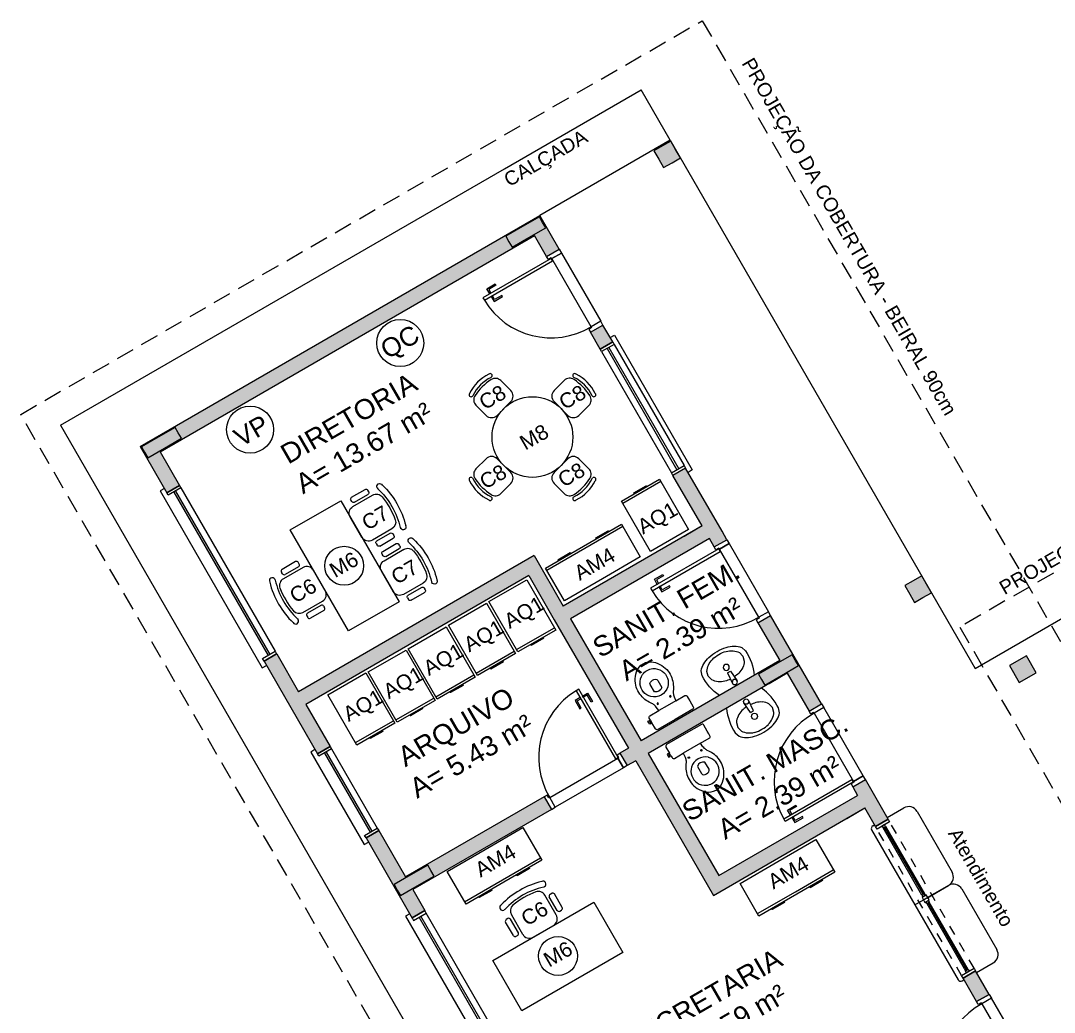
# Model space of a CAD drawing. Extents: x 247 to 523, y 32 to 113.
# Drawn here: x 290.33 to 300.97, y 72.02 to 82.22 of the extents above; entities that cross this region are included whole.
import ezdxf
from ezdxf.enums import TextEntityAlignment as Align

# ---------------------------------------------------------------- set-up
doc = ezdxf.new("R2010")
doc.units = 0
doc.header["$LTSCALE"] = 0.005
for name, pattern in [('CONTINU', [0]), ('HIDDEN2', [0.1875, 0.125, -0.0625]), ('TRACEJADO_G', [0.375, 0.25, -0.125])]:
    doc.linetypes.add(name, pattern=pattern)
doc.layers.get('0').update_dxf_attribs({"linetype": 'CONTINUOUS'})
for name, color, linetype in [('01', 1, 'CONTINUOUS'), ('A-COTAS', 1, 'CONTINUOUS'), ('A-HACHURAPARED', 254, 'CONTINUOUS'), ('A-JANEL', 3, 'CONTINUOUS'), ('A-PARED', 5, 'CONTINUOUS'), ('A-PARED-PISOS', 2, 'CONTINUOUS'), ('A-PAREDE', 5, 'CONTINUOUS'), ('A-PISOS', 2, 'CONTINUOUS'), ('A-PISOS-CTEL', 2, 'TRACEJADO_G'), ('A-PORTA', 3, 'CONTINUOUS'), ('A-SOLEIRA', 1, 'CONTINUOUS'), ('A-WCCOZ', 7, 'CONTINUOUS'), ('AR-ALV', 5, 'CONTINUOUS'), ('AR-COZ-MOB', 1, 'CONTINUOUS'), ('AR-ESQ', 2, 'CONTINUOUS'), ('AR-TXT', 1, 'CONTINUOUS'), ('ARQ-ALV-CORTE', 5, 'CONTINUOUS'), ('ARQ-ESQ-VISTA1', 2, 'CONTINUOUS'), ('ARQ-MOB-VISTA', 1, 'CONTINU'), ('ARQ-TXT-1_050', 2, 'CONTINUOUS'), ('ARQ-TXT-1_075', 2, 'CONTINUOUS'), ('HATCH', 13, 'CONTINUOUS'), ('Layout', 1, 'CONTINUOUS')]:
    doc.layers.add(name, color=color, linetype=linetype)
doc.styles.add('ESC-50-A20', font='arial.ttf', dxfattribs={"height": 0.1})

# ---------------------------------------------------------------- blocks, each defined once
blk = doc.blocks.new('ARQ')
at = {"layer": 'Layout'}
blk.add_line((-45.1, 2.8), (0, 2.8), dxfattribs=at)
for points in [[(-45.1, 59.8), (0, 59.8), (0, 0), (-45.1, 0)], [(-29.9, -0.5), (-15.1, -0.5), (-15.1, -1.1), (-29.9, -1.1)]]:
    blk.add_lwpolyline(points, close=True, dxfattribs=at)
blk = doc.blocks.new('AR2')
at = {"layer": 'Layout'}
for p, q in [((-90.1, 38.8), (-45.1, 38.8)), ((-90.1, 0), (-90.1, 38.8)), ((-45.1, 38.8), (0, 38.8)), ((0, 38.8), (0, 0)), ((-90.1, 2.8), (-45.1, 2.8)), ((-45.1, 0), (-90.1, 0)), ((-45.1, 2.8), (0, 2.8)), ((0, 0), (-45.1, 0))]:
    blk.add_line(p, q, dxfattribs=at)
for points in [[(-75, -0.5), (-60.2, -0.5), (-60.2, -1.1), (-75, -1.1)], [(-29.9, -0.5), (-15.1, -0.5), (-15.1, -1.1), (-29.9, -1.1)]]:
    blk.add_lwpolyline(points, close=True, dxfattribs=at)
blk = doc.blocks.new('C6')
at = {"layer": 'Layout'}
for p, q in [((208.086, 42.984), (208.086, 42.984)), ((208.627, 42.984), (208.627, 42.984)), ((208.126, 42.955), (208.116, 42.955)), ((208.157, 42.874), (208.157, 42.642)), ((208.557, 42.642), (208.557, 42.876)), ((208.598, 42.955), (208.588, 42.955)), ((208.236, 42.563), (208.478, 42.563))]:
    blk.add_line(p, q, dxfattribs=at)
at = {"layer": 'Layout', "ltscale": 0.1}
for p, q in [((208.067, 42.678), (208.067, 42.838)), ((208.107, 42.858), (208.087, 42.858)), ((208.127, 42.678), (208.127, 42.838)), ((208.587, 42.678), (208.587, 42.838)), ((208.607, 42.858), (208.627, 42.858)), ((208.647, 42.678), (208.647, 42.838)), ((208.107, 42.658), (208.087, 42.658)), ((208.607, 42.658), (208.627, 42.658))]:
    blk.add_line(p, q, dxfattribs=at)
for centre, start, end in [((208.087, 42.838), 90, 180), ((208.107, 42.838), 0, 90), ((208.607, 42.838), 90, 180), ((208.627, 42.838), 0, 90), ((208.087, 42.678), 180, 270), ((208.107, 42.678), 270, 0), ((208.607, 42.678), 180, 270), ((208.627, 42.678), 270, 0)]:
    blk.add_arc(centre, 0.02, start, end, dxfattribs=at)
at = {"layer": 'Layout'}
for centre, major_axis, ratio, start_param, end_param in [((208.116, 42.984), (-0.0209, 0.0209), 1, -0.785398, 0.785398), ((208.116, 42.984), (0.0209, 0.0209), 1, 2.356194, 3.926991), ((208.357, 42.413), (-0.741, 0), 0.857977, 4.381273, 5.043505), ((208.357, 42.413), (-0.677, 0), 0.851752, 4.364569, 5.060209), ((208.598, 42.984), (0.0209, 0.0209), 1, 5.497787, 7.068583), ((208.598, 42.984), (-0.0209, 0.0209), 1, 2.356194, 3.926991), ((208.236, 42.874), (-0.0557, 0.0557), 1, -0.582817, 0.785398), ((208.361, 42.372), (0.71, 0.005), 0.832738, 1.377474, 1.764118), ((208.478, 42.876), (-0.0557, 0.0557), 1, 3.926991, 5.313725), ((208.236, 42.642), (0.0557, 0.0557), 1, 2.356194, 3.926991), ((208.478, 42.642), (0.0557, 0.0557), 1, 3.926991, 5.497787)]:
    blk.add_ellipse(centre, major_axis=major_axis, ratio=ratio, start_param=start_param, end_param=end_param, dxfattribs=at)
blk = doc.blocks.new('P-PIA1')
at = {"color": 3}
for p, q in [((-0.017, -0.177), (-0.027, -0.045)), ((0.023, -0.177), (0.033, -0.045)), ((-0.017, -0.177), (0.023, -0.177))]:
    blk.add_line(p, q, dxfattribs=at)
at = {"color": 2}
for p, q in [((0.232, -0.254), (0.216, -0.197)), ((-0.228, -0.254), (-0.212, -0.31)), ((0.216, -0.31), (0.232, -0.254))]:
    blk.add_line(p, q, dxfattribs=at)
for points in [[(-0.023, -0.099, 0.04979), (-0.089, -0.11, 0.08069), (-0.16, -0.143, 0.107047), (-0.212, -0.197), (-0.228, -0.254)], [(-0.283, -0.293), (-0.265, -0.347, 0.105935), (-0.199, -0.403, 0.069568), (-0.113, -0.436, 0.055787), (0.002, -0.449, 0.055787), (0.117, -0.436, 0.069568), (0.204, -0.403, 0.105935), (0.269, -0.347), (0.287, -0.293)]]:
    blk.add_lwpolyline(points, format="xyb", dxfattribs=at)
at = {"color": 3}
blk.add_circle((0.003, -0.045), 0.03, dxfattribs=at)
at = {"color": 1}
blk.add_circle((0.002, -0.239), 0.0347, dxfattribs=at)
at = {"color": 2}
for centre, radius, start, end in [((0.318, -0.253), 0.602, 155.0201, 183.7898), ((-0.314, -0.253), 0.602, 356.2102, 24.9799), ((0.002, -0.436), 0.338, 74.3104, 85.4853), ((0.027, -0.346), 0.245, 55.8575, 74.3104), ((0.066, -0.289), 0.176, 31.4172, 55.8575), ((-0.061, -0.218), 0.176, 211.4172, 235.8575), ((0.066, -0.218), 0.176, 304.1425, 328.5828), ((-0.023, -0.161), 0.245, 235.8575, 254.3104), ((0.002, -0.072), 0.338, 254.3104, 270), ((0.002, -0.072), 0.338, 270, 285.6896), ((0.027, -0.161), 0.245, 285.6896, 304.1425)]:
    blk.add_arc(centre, radius, start, end, dxfattribs=at)
blk = doc.blocks.new('A$C739A738C')
at = {"color": 1}
for points in [[(0.252, 0, 0.182004), (0.352, 0.038, 0.098298), (0.411, 0.113, 0.085166), (0.437, 0.193, 0.08648), (0.435, 0.273, 0.067868), (0.413, 0.343, 0.06199), (0.379, 0.4, -0.060779), (0.363, 0.433, -0.023796), (0.358, 0.453), (0.355, 0.498), (0.459, 0.498, 0.424217), (0.477, 0.517), (0.477, 0.54), (0.477, 0.57), (0.477, 0.643, 0.418036), (0.46, 0.661), (0.252, 0.661), (0.045, 0.661, 0.418036), (0.027, 0.643), (0.027, 0.57), (0.016, 0.57), (0.016, 0.573), (0, 0.573), (0, 0.555), (0, 0.537), (0.016, 0.537), (0.016, 0.54), (0.027, 0.54), (0.027, 0.517, 0.424217), (0.045, 0.498), (0.15, 0.498), (0.146, 0.453, -0.023796), (0.142, 0.433, -0.060779), (0.126, 0.4, 0.06199), (0.092, 0.343, 0.067868), (0.07, 0.273, 0.08648), (0.068, 0.193, 0.085166), (0.093, 0.113, 0.098298), (0.152, 0.038, 0.182004)], [(0.282, 0.201, 0.276984), (0.297, 0.223), (0.297, 0.308, 0.393258), (0.208, 0.308), (0.208, 0.223, 0.276984), (0.222, 0.201, 0.2)]]:
    blk.add_lwpolyline(points, format="xyb", close=True, dxfattribs=at)
for points in [[(0.016, 0.57), (0.016, 0.54)], [(0.027, 0.54), (0.027, 0.57)], [(0.355, 0.498), (0.252, 0.498), (0.15, 0.498)]]:
    blk.add_lwpolyline(points, dxfattribs=at)
for centre in [(0.177, 0.431), (0.327, 0.431)]:
    blk.add_circle(centre, 0.0075, dxfattribs=at)
for centre, radius, start, end in [((0.249, 0.228), 0.142, 132.9857, 169.8951), ((0.253, 0.223), 0.149, 90.3748, 132.7332), ((0.252, 0.223), 0.149, 47.2668, 89.6252), ((0.256, 0.228), 0.142, 10.1049, 47.0143), ((0.262, 0.227), 0.155, 170.2788, 204.2845), ((0.243, 0.227), 0.155, 335.7155, 9.7212), ((0.256, 0.229), 0.15, 205.9856, 244.8271), ((0.249, 0.229), 0.15, 295.1729, 334.0144), ((0.254, 0.23), 0.15, 245.5324, 269.3097), ((0.251, 0.23), 0.15, 270.6903, 294.4676)]:
    blk.add_arc(centre, radius, start, end, dxfattribs=at)

msp = doc.modelspace()

# ---------------------------------------------------------------- hatches: boundary and pattern name
at = {"layer": 'A-COTAS'}
h = msp.add_hatch(color=253, dxfattribs=at)
h.dxf.hatch_style = 1
h.paths.add_polyline_path([(300.67886, 75.68522), (300.50565, 75.58522), (300.60565, 75.41202), (300.77886, 75.51202)])
at = {"layer": 'A-HACHURAPARED'}
h = msp.add_hatch(color=253, dxfattribs=at)
h.dxf.hatch_style = 1
h.paths.add_polyline_path([(299.78253, 64.41368), (299.74503, 64.47864), (299.70753, 64.54359), (299.53433, 64.44359), (299.36112, 64.34359), (299.39862, 64.27864), (299.43612, 64.21368), (299.60933, 64.31368)])
h.paths.add_polyline_path([(303.53242, 66.57868), (303.49992, 66.63498), (303.46742, 66.69127), (303.29422, 66.59127), (303.12101, 66.49127), (303.15351, 66.43498), (303.18601, 66.37868), (303.35922, 66.47868)])
h.paths.add_polyline_path([(300.93242, 71.08202), (300.89992, 71.13831), (300.86742, 71.1946), (300.69422, 71.0946), (300.52101, 70.9946), (300.55351, 70.93831), (300.58601, 70.88202), (300.75922, 70.98202)])
h.paths.add_polyline_path([(297.18253, 68.91702), (297.15003, 68.97331), (297.11753, 69.0296), (296.94433, 68.9296), (296.77112, 68.8296), (296.80362, 68.77331), (296.83612, 68.71702), (297.00933, 68.81702)])
h.paths.add_polyline_path([(297.92101, 75.49793), (297.95351, 75.44164), (297.98601, 75.38535), (298.15922, 75.48535), (298.33242, 75.58535), (298.29992, 75.64164), (298.26742, 75.69793), (298.09422, 75.59793)])
h.paths.add_polyline_path([(304.88342, 67.35868), (304.83342, 67.44529), (304.78342, 67.53189), (304.69682, 67.48189), (304.61022, 67.43189), (304.66022, 67.34529), (304.71022, 67.25868), (304.79682, 67.30868)])
h.paths.add_polyline_path([(302.30092, 71.8317), (302.25092, 71.91831), (302.20092, 72.00491), (302.11432, 71.95491), (302.02772, 71.90491), (302.07772, 71.81831), (302.12772, 71.7317), (302.21432, 71.7817)])
h.paths.add_polyline_path([(299.70092, 76.33504), (299.65092, 76.42164), (299.60092, 76.50824), (299.51432, 76.45824), (299.42772, 76.40824), (299.47772, 76.32164), (299.52772, 76.23504), (299.61432, 76.28504)])
h.paths.add_polyline_path([(294.58253, 73.42035), (294.55003, 73.47664), (294.51753, 73.53293), (294.34433, 73.43293), (294.17112, 73.33293), (294.20362, 73.27664), (294.23612, 73.22035), (294.40933, 73.32035)])
h.paths.add_polyline_path([(296.84522, 80.88126), (296.89522, 80.79466), (296.94522, 80.70806), (297.03182, 80.75806), (297.11842, 80.80806), (297.06842, 80.89466), (297.01842, 80.98126), (296.93182, 80.93126)])
h.paths.add_polyline_path([(295.32101, 80.00126), (295.35351, 79.94497), (295.38601, 79.88868), (295.55922, 79.98868), (295.73242, 80.08868), (295.69992, 80.14497), (295.66742, 80.20126), (295.49422, 80.10126)])
h.paths.add_polyline_path([(291.57112, 77.83626), (291.60362, 77.77997), (291.63612, 77.72368), (291.80933, 77.82368), (291.98253, 77.92368), (291.95003, 77.97997), (291.91753, 78.03626), (291.74433, 77.93626)])
h = msp.add_hatch(color=253, dxfattribs=at)
h.dxf.hatch_style = 1
h.paths.add_polyline_path([(295.61618, 80.01002), (295.74118, 79.79351), (295.87108, 79.86851), (295.67108, 80.21492), (291.55746, 77.83992), (291.83246, 77.36361), (291.96237, 77.43861), (291.76237, 77.78502)])
h.paths.add_polyline_path([(291.98436, 77.93051), (291.63795, 77.73051), (291.57795, 77.83443), (291.92436, 78.03443)], flags=16)
h.paths.add_polyline_path([(295.31918, 79.99443), (295.66559, 80.19443), (295.72559, 80.09051), (295.37918, 79.89051)], flags=16)
h = msp.add_hatch(color=253, dxfattribs=at)
h.dxf.hatch_style = 1
h.paths.add_polyline_path([(299.78436, 64.42051), (299.75436, 64.47248), (299.40795, 64.27248), (299.43795, 64.22051)])
h.paths.add_polyline_path([(299.75436, 64.47248), (299.72436, 64.52444), (299.37795, 64.32444), (299.40795, 64.27248)])
h.paths.add_polyline_path([(303.52559, 66.58051), (303.49559, 66.63248), (303.14918, 66.43248), (303.17918, 66.38051)])
h.paths.add_polyline_path([(303.49559, 66.63248), (303.46559, 66.68444), (303.11918, 66.48444), (303.14918, 66.43248)])
h.paths.add_polyline_path([(300.92559, 71.08385), (300.89559, 71.13581), (300.54918, 70.93581), (300.57918, 70.88385)])
h.paths.add_polyline_path([(300.89559, 71.13581), (300.86559, 71.18777), (300.51918, 70.98777), (300.54918, 70.93581)])
h.paths.add_polyline_path([(297.18436, 68.92385), (297.15436, 68.97581), (296.80795, 68.77581), (296.83795, 68.72385)])
h.paths.add_polyline_path([(297.15436, 68.97581), (297.12436, 69.02777), (296.77795, 68.82777), (296.80795, 68.77581)])
h.paths.add_polyline_path([(294.31274, 73.33964), (294.20882, 73.27964), (294.30882, 73.10643), (294.41274, 73.16643)])
h.paths.add_polyline_path([(294.21274, 73.51284), (294.10882, 73.45284), (294.20882, 73.27964), (294.31274, 73.33964)])
h.paths.add_polyline_path([(291.98436, 77.93051), (291.95436, 77.98247), (291.60795, 77.78247), (291.63795, 77.73051)])
h.paths.add_polyline_path([(291.95436, 77.98247), (291.92436, 78.03443), (291.57795, 77.83443), (291.60795, 77.78247)])
h.paths.add_polyline_path([(295.72559, 80.09051), (295.69559, 80.14247), (295.34918, 79.94247), (295.37918, 79.89051)])
h.paths.add_polyline_path([(295.69559, 80.14247), (295.66559, 80.19443), (295.31918, 79.99443), (295.34918, 79.94247)])
h = msp.add_hatch(color=253, dxfattribs=at)
h.dxf.hatch_style = 1
h.paths.add_polyline_path([(296.32108, 79.08909), (296.19118, 79.01409), (296.29118, 78.84089), (296.42108, 78.91589)])
h = msp.add_hatch(color=253, dxfattribs=at)
h.dxf.hatch_style = 1
h.paths.add_polyline_path([(297.04118, 77.54185), (297.17108, 77.61685), (297.59608, 76.88073), (297.46618, 76.80573), (297.41618, 76.89233), (295.98724, 76.06733), (296.71224, 74.81159), (298.14118, 75.63659), (297.91618, 76.0263), (298.04608, 76.1013), (298.57108, 75.19198), (298.44118, 75.11698), (298.21618, 75.50669), (296.78724, 74.68169), (297.51224, 73.42595), (298.94118, 74.25095), (298.89118, 74.33755), (299.02108, 74.41255), (299.25608, 74.00552), (299.12618, 73.93052), (299.01618, 74.12105), (297.45733, 73.22105), (296.65733, 74.60669), (296.57073, 74.55669), (296.49573, 74.68659), (296.58233, 74.73659), (295.55733, 76.51194), (293.26237, 75.18694), (293.51237, 74.75393), (293.38246, 74.67893), (292.83246, 75.63156), (292.96309, 75.70531), (293.18737, 75.31685), (295.61224, 76.71685), (295.91224, 76.19723), (297.34118, 77.02223)])
h = msp.add_hatch(color=253, dxfattribs=at)
h.dxf.hatch_style = 1
h.paths.add_polyline_path([(298.29559, 75.63914), (298.19167, 75.57914), (298.29167, 75.40593), (298.39559, 75.46593)])
h.paths.add_polyline_path([(298.19559, 75.81234), (298.09167, 75.75234), (298.19167, 75.57914), (298.29559, 75.63914)])
h = msp.add_hatch(color=253, dxfattribs=at)
h.dxf.hatch_style = 1
h.paths.add_polyline_path([(295.79131, 74.10669), (295.71631, 74.23659), (294.28737, 73.41159), (294.01237, 73.88791), (293.88246, 73.81291), (294.35746, 72.99018), (294.48737, 73.06518), (294.36237, 73.28169)])
h = msp.add_hatch(color=253, dxfattribs=at)
h.dxf.hatch_style = 1
h.paths.add_polyline_path([(300.15608, 72.44668), (300.02618, 72.37168), (300.16618, 72.12919), (300.29608, 72.20419)])

# ---------------------------------------------------------------- linework, layer by layer
at = {"layer": '01'}
for p, q in [((300.0139, 73.28835), (300.3739, 72.66481)), ((299.53089, 73.12495), (299.97589, 72.35419)), ((300.16409, 72.42821), (300.3373, 72.52821))]:
    msp.add_line(p, q, dxfattribs=at)
for points in [[(299.60314, 73.2244), (299.20314, 73.91722)], [(299.22912, 73.93222), (299.62912, 73.2394)], [(299.65314, 73.1378), (300.05314, 72.44498)], [(300.07912, 72.45998), (299.67912, 73.1528)]]:
    msp.add_lwpolyline(points, dxfattribs=at)
for centre, radius, start, end in [((299.9273, 73.23835), 0.1, 30, 120), ((300.2873, 72.61481), 0.1, 300, 30), ((300.00187, 72.36919), 0.03, 210, 300)]:
    msp.add_arc(centre, radius, start, end, dxfattribs=at)
at = {"layer": 'A-JANEL'}
for p, q in [((297.17108, 77.61685), (297.04118, 77.54185)), ((297.17108, 77.61685), (297.04118, 77.54185)), ((300.15608, 72.44668), (300.02618, 72.37168)), ((300.15608, 72.44668), (300.02618, 72.37168))]:
    msp.add_line(p, q, dxfattribs=at)
at = {"layer": 'A-PARED'}
for p, q in [((291.55746, 77.83992), (295.67108, 80.21492)), ((295.87108, 79.86851), (295.67108, 80.21492)), ((291.76237, 77.78502), (295.61618, 80.01002)), ((295.74118, 79.79351), (295.61618, 80.01002)), ((295.74118, 79.79351), (295.87108, 79.86851)), ((295.74118, 79.79351), (295.87108, 79.86851)), ((296.19118, 79.01409), (296.32108, 79.08909)), ((296.19118, 79.01409), (296.32108, 79.08909)), ((296.42108, 78.91589), (296.32108, 79.08909)), ((296.29118, 78.84089), (296.19118, 79.01409)), ((296.29118, 78.84089), (296.42108, 78.91589)), ((291.55746, 77.83992), (291.83246, 77.36361)), ((291.76237, 77.78502), (291.96237, 77.43861)), ((297.54608, 76.96733), (297.17108, 77.61685)), ((297.34118, 77.02223), (297.04118, 77.54185)), ((297.34118, 77.02223), (295.91224, 76.19723)), ((297.34118, 77.02223), (297.15492, 76.9147)), ((297.59608, 76.88073), (297.54608, 76.96733)), ((297.41618, 76.89233), (295.98724, 76.06733)), ((297.46618, 76.80573), (297.41618, 76.89233)), ((297.46618, 76.80573), (297.59608, 76.88073)), ((297.46618, 76.80573), (297.59608, 76.88073)), ((295.61224, 76.71685), (293.18737, 75.31685)), ((295.61224, 76.71685), (295.91224, 76.19723)), ((295.55733, 76.51194), (293.26237, 75.18694)), ((295.55733, 76.51194), (295.81983, 76.05728)), ((295.98724, 76.06733), (296.71224, 74.81159)), ((297.91618, 76.0263), (298.04608, 76.1013)), ((297.91618, 76.0263), (298.04608, 76.1013)), ((298.57108, 75.19198), (298.04608, 76.1013)), ((295.81983, 76.05728), (296.58233, 74.73659)), ((297.91618, 76.0263), (298.14118, 75.63659)), ((292.96309, 75.70531, 1.88967), (293.18737, 75.31685)), ((298.14118, 75.63659), (296.71224, 74.81159)), ((298.14118, 75.63659), (297.95492, 75.52906)), ((292.83246, 75.63156), (293.38246, 74.67893, -0.84825)), ((298.21618, 75.50669), (296.78724, 74.68169)), ((298.21618, 75.50669), (298.02992, 75.39915)), ((298.21618, 75.50669), (298.44118, 75.11698)), ((293.26237, 75.18694), (293.51237, 74.75393)), ((298.44118, 75.11698), (298.57108, 75.19198)), ((298.44118, 75.11698), (298.57108, 75.19198)), ((296.58233, 74.73659), (296.49573, 74.68659)), ((296.49573, 74.68659), (296.57073, 74.55669)), ((296.78724, 74.68169), (297.51224, 73.42595)), ((296.65733, 74.60669), (296.57073, 74.55669)), ((296.65733, 74.60669), (297.45733, 73.22105)), ((298.89118, 74.33755), (299.02108, 74.41255)), ((298.89118, 74.33755), (299.02108, 74.41255)), ((299.25608, 74.00552), (299.02108, 74.41255)), ((298.89118, 74.33755), (298.94118, 74.25095)), ((295.71631, 74.23659), (294.28737, 73.41159)), ((295.71631, 74.23659), (295.79131, 74.10669)), ((297.51224, 73.42595), (298.94118, 74.25095)), ((295.79131, 74.10669), (294.36237, 73.28169)), ((297.45733, 73.22105), (299.01618, 74.12105)), ((298.82992, 74.01351), (299.01618, 74.12105)), ((299.12618, 73.93052), (299.01618, 74.12105)), ((299.12618, 73.93052), (299.25608, 74.00552)), ((299.12618, 73.93052), (299.25608, 74.00552)), ((299.12618, 73.93052), (299.25608, 74.00552)), ((294.01237, 73.88791, -0.84825), (294.28737, 73.41159)), ((293.88246, 73.81291, -0.84825), (294.35871, 72.98802)), ((294.36237, 73.28169), (294.48737, 73.06518)), ((300.29608, 72.20419), (300.15608, 72.44668)), ((300.16618, 72.12919), (300.02618, 72.37168)), ((300.16618, 72.12919), (300.29608, 72.20419))]:
    msp.add_line(p, q, dxfattribs=at)
at = {"layer": 'A-PARED', "elevation": -10.17898}
for points in [[(296.84522, 80.88126), (296.89522, 80.79466), (296.94522, 80.70806), (297.03182, 80.75806), (297.11842, 80.80806), (297.06842, 80.89466), (297.01842, 80.98126), (296.93182, 80.93126), (296.84522, 80.88126)], [(295.32101, 80.00126), (295.35351, 79.94497), (295.38601, 79.88868), (295.55922, 79.98868), (295.73242, 80.08868), (295.69992, 80.14497), (295.66742, 80.20126), (295.49422, 80.10126), (295.32101, 80.00126)], [(291.57112, 77.83626), (291.60362, 77.77997), (291.63612, 77.72368), (291.80933, 77.82368), (291.98253, 77.92368), (291.95003, 77.97997), (291.91753, 78.03626), (291.74433, 77.93626), (291.57112, 77.83626)], [(299.70092, 76.33504), (299.65092, 76.42164), (299.60092, 76.50824), (299.51432, 76.45824), (299.42772, 76.40824), (299.47772, 76.32164), (299.52772, 76.23504), (299.61432, 76.28504), (299.70092, 76.33504)], [(297.92101, 75.49793), (297.95351, 75.44164), (297.98601, 75.38535), (298.15922, 75.48535), (298.33242, 75.58535), (298.29992, 75.64164), (298.26742, 75.69793), (298.09422, 75.59793), (297.92101, 75.49793)], [(294.58253, 73.42035), (294.55003, 73.47664), (294.51753, 73.53293), (294.34433, 73.43293), (294.17112, 73.33293), (294.20362, 73.27664), (294.23612, 73.22035), (294.40933, 73.32035), (294.58253, 73.42035)]]:
    msp.add_lwpolyline(points, close=True, dxfattribs=at)
at = {"layer": 'A-PARED-PISOS'}
for q in [(295.67108, 80.21492), (300.15092, 75.55561)]:
    msp.add_line((297.01342, 80.98992), q, dxfattribs=at)
at = {"layer": 'A-PAREDE'}
for p, q in [((296.42108, 78.91589), (296.29118, 78.84089)), ((296.42108, 78.91589), (296.29118, 78.84089)), ((297.17108, 77.61685), (297.04118, 77.54185)), ((297.17108, 77.61685), (297.04118, 77.54185)), ((291.96237, 77.43861), (291.83246, 77.36361)), ((291.83246, 77.36361), (291.96237, 77.43861)), ((291.96237, 77.43861), (291.83246, 77.36361)), ((292.96237, 75.70656), (292.83246, 75.63156)), ((292.83246, 75.63156), (292.96237, 75.70656)), ((292.96237, 75.70656), (292.83246, 75.63156)), ((293.38246, 74.67893, -0.84825), (293.51237, 74.75393, -0.84825)), ((293.51237, 74.75393, -0.84825), (293.38246, 74.67893, -0.84825)), ((299.25608, 74.00552), (299.12618, 73.93052)), ((299.25608, 74.00552), (299.12618, 73.93052)), ((293.88246, 73.81291, -0.84825), (294.01237, 73.88791, -0.84825)), ((294.01237, 73.88791, -0.84825), (293.88246, 73.81291, -0.84825)), ((294.48737, 73.06518), (294.35746, 72.99018)), ((294.35746, 72.99018), (294.48737, 73.06518)), ((294.48737, 73.06518), (294.35746, 72.99018)), ((300.15608, 72.44668), (300.02618, 72.37168)), ((300.15608, 72.44668), (300.02618, 72.37168)), ((300.15608, 72.44668), (300.02618, 72.37168)), ((300.15608, 72.44668), (300.02618, 72.37168)), ((300.29608, 72.20419), (300.16618, 72.12919))]:
    msp.add_line(p, q, dxfattribs=at)
msp.add_lwpolyline([(300.67886, 75.68522), (300.50565, 75.58522), (300.60565, 75.41202), (300.77886, 75.51202)], close=True, dxfattribs=at)
at = {"layer": 'A-PISOS', "color": 1}
for p, q in [((295.30613, 80.69704), (296.71342, 81.50954)), ((297.01342, 80.98992), (296.71342, 81.50954)), ((290.73785, 78.05954), (295.30613, 80.69704)), ((290.73785, 78.05954), (299.21285, 63.38041))]:
    msp.add_line(p, q, dxfattribs=at)
at = {"layer": 'A-PISOS'}
msp.add_line((300.15092, 75.55561), (303.48512, 77.48061), dxfattribs=at)
at = {"layer": 'A-PISOS-CTEL', "color": 1, "linetype": 'TRACEJADO_G', "ltscale": 150}
msp.add_lwpolyline([(290.32804, 78.16935), (297.34285, 82.21935), (306.11785, 67.0206), (299.10304, 62.9706)], close=True, dxfattribs=at)
msp.add_lwpolyline([(302.03928, 72.43287), (305.24503, 74.28035), (303.19822, 77.82955), (299.99247, 75.98208), (302.03928, 72.43287)], dxfattribs=at)
at = {"layer": 'A-PORTA', "color": 2}
for p, q in [((295.89358, 79.82954), (295.79399, 79.77204)), ((297.61858, 76.84175), (297.51899, 76.78425)), ((296.53176, 74.53419), (296.47426, 74.63378)), ((298.99858, 74.45152), (298.89899, 74.39402))]:
    msp.add_line(p, q, dxfattribs=at)
for points in [[(295.78899, 79.7807), (295.75868, 79.7632), (295.74118, 79.79351), (295.87108, 79.86851), (295.89358, 79.82954), (295.79399, 79.77204)], [(295.78716, 79.77387), (295.08568, 79.36887), (295.10068, 79.34289), (295.80216, 79.74789)], [(296.20399, 79.0619), (296.17368, 79.0444), (296.19118, 79.01409), (296.32108, 79.08909), (296.29858, 79.12806), (296.19899, 79.07056)], [(297.51399, 76.79291), (297.48368, 76.77541), (297.46618, 76.80573), (297.59608, 76.88073), (297.61858, 76.84175), (297.51899, 76.78425)], [(297.51216, 76.78608), (296.81068, 76.38108), (296.82568, 76.3551), (297.52716, 76.7601)], [(297.92899, 76.07411), (297.89868, 76.05661), (297.91618, 76.0263), (298.04608, 76.1013), (298.02358, 76.14027), (297.92399, 76.08277)], [(296.47609, 74.64061), (296.07109, 75.34209), (296.04511, 75.32709), (296.45011, 74.62561)], [(298.48899, 75.10417), (298.45868, 75.08667), (298.44118, 75.11698), (298.57108, 75.19198), (298.59358, 75.15301), (298.49399, 75.09551)], [(296.48292, 74.63878), (296.46542, 74.66909), (296.49573, 74.68659), (296.57073, 74.55669), (296.53176, 74.53419), (296.47426, 74.63378)], [(298.89716, 74.38719), (298.19568, 73.98219), (298.18068, 74.00818), (298.88216, 74.41318)], [(298.90399, 74.38536), (298.87368, 74.36786), (298.89118, 74.33755), (299.02108, 74.41255), (298.99858, 74.45152), (298.89899, 74.39402)], [(295.76412, 74.22378), (295.74662, 74.25409), (295.71631, 74.23659), (295.79131, 74.10669), (295.83028, 74.12919), (295.77278, 74.22878)], [(300.21399, 72.11638), (300.18368, 72.09888), (300.16618, 72.12919), (300.29608, 72.20419), (300.31858, 72.16522), (300.21899, 72.10772)]]:
    msp.add_lwpolyline(points, close=True, dxfattribs=at)
at = {"layer": 'A-PORTA', "color": 1}
for points in [[(295.14545, 79.45534), (295.16795, 79.41637), (295.15496, 79.40887), (295.12496, 79.46083), (295.21156, 79.51083), (295.21906, 79.49784)], [(295.20545, 79.35142), (295.18295, 79.39039), (295.16996, 79.38289), (295.19996, 79.33093), (295.28656, 79.38093), (295.27906, 79.39392)], [(296.87045, 76.46756), (296.89295, 76.42858), (296.87996, 76.42108), (296.84996, 76.47305), (296.93656, 76.52305), (296.94406, 76.51006)], [(296.93045, 76.36363), (296.90795, 76.4026), (296.89496, 76.3951), (296.92496, 76.34314), (297.01156, 76.39314), (297.00406, 76.40613)], [(296.05364, 75.22232), (296.09261, 75.24482), (296.08511, 75.25781), (296.03315, 75.22781), (296.08315, 75.14121), (296.09614, 75.14871)], [(296.15756, 75.28232), (296.11859, 75.25982), (296.11109, 75.27281), (296.16305, 75.30281), (296.21305, 75.21621), (296.20006, 75.20871)], [(298.24045, 74.09465), (298.26295, 74.05568), (298.24996, 74.04818), (298.21996, 74.10014), (298.30656, 74.15014), (298.31406, 74.13715)], [(298.30045, 73.99072), (298.27795, 74.02969), (298.26496, 74.02219), (298.29496, 73.97023), (298.38156, 74.02023), (298.37406, 74.03322)]]:
    msp.add_lwpolyline(points, close=True, dxfattribs=at)
for centre, start, end in [((295.78721, 79.76075, 0.02), 211.326752, 300.821588), ((297.51221, 76.77296, 0.02), 211.326752, 300.821588), ((296.46296, 74.64057, 0.02), 121.326752, 210.821588), ((298.88582, 74.3938, 0.02), 119.178412, 208.673248), ((300.61082, 71.40601, 0.02), 119.178412, 208.673248)]:
    msp.add_arc(centre, 0.80369, start, end, dxfattribs=at)
at = {"layer": 'A-SOLEIRA'}
for p, q in [((299.22347, 74.06201), (299.22347, 74.06201)), ((299.37347, 73.8022), (299.37347, 73.8022)), ((299.37347, 73.8022), (299.37347, 73.8022)), ((300.04847, 72.63307), (300.04847, 72.63307)), ((300.04847, 72.63307), (300.04847, 72.63307))]:
    msp.add_line(p, q, dxfattribs=at)
for points in [[(295.79399, 79.77204), (295.89358, 79.82954), (296.29858, 79.12806), (296.19899, 79.07056)], [(297.51899, 76.78425), (297.61858, 76.84175), (298.02358, 76.14027), (297.92399, 76.08277)], [(298.89899, 74.39402), (298.99858, 74.45152), (298.59358, 75.15301), (298.49399, 75.09551)], [(296.47426, 74.63378), (296.53176, 74.53419), (295.83028, 74.12919), (295.77278, 74.22878)], [(300.62399, 71.40624), (300.72358, 71.46374), (300.31858, 72.16522), (300.21899, 72.10772)]]:
    msp.add_lwpolyline(points, close=True, dxfattribs=at)
at = {"layer": 'AR-ALV'}
for p, q in [((299.12618, 73.93052), (299.25608, 74.00552)), ((300.02618, 72.37168), (300.15608, 72.44668))]:
    msp.add_line(p, q, dxfattribs=at)
msp.add_lwpolyline([(300.15608, 72.44668), (300.02618, 72.37168)], close=True, dxfattribs=at)
at = {"layer": 'AR-ESQ'}
for points in [[(299.14118, 73.90454), (299.12618, 73.93052), (299.25608, 74.00552), (299.27108, 73.97954)], [(300.02618, 72.37168), (300.01118, 72.39766), (300.14108, 72.47266), (300.15608, 72.44668)]]:
    msp.add_lwpolyline(points, close=True, dxfattribs=at)
for points in [[(299.18895, 73.93212), (299.18895, 73.93212), (299.20613, 73.94204)], [(299.21613, 73.92472), (299.61613, 73.2319)], [(300.06613, 72.45248), (299.66613, 73.1453)]]:
    msp.add_lwpolyline(points, dxfattribs=at)
at = {"layer": 'AR-TXT', "color": 2}
for centre in [(294.2342, 78.90392), (292.68924, 78.01327, 2)]:
    msp.add_circle(centre, 0.24235, dxfattribs=at)
at = {"layer": 'AR-TXT'}
for centre in [(293.65705, 76.6126), (295.85801, 72.59855)]:
    msp.add_circle(centre, 0.20029, dxfattribs=at)
at = {"layer": 'ARQ-ALV-CORTE'}
for p, q in [((299.25608, 74.00552), (299.12618, 73.93052)), ((299.12618, 73.93052), (299.25608, 74.00552)), ((300.01118, 72.39766), (300.14108, 72.47266)), ((300.01118, 72.39766), (300.14108, 72.47266))]:
    msp.add_line(p, q, dxfattribs=at)
msp.add_lwpolyline([(299.25608, 74.00552), (299.12618, 73.93052)], dxfattribs=at)
at = {"layer": 'ARQ-ESQ-VISTA1', "color": 2}
for p, q in [((296.36251, 78.84743), (297.08254, 77.60036)), ((296.37983, 78.85743), (297.09986, 77.61036)), ((291.9038, 77.37015), (292.87383, 75.69008)), ((291.92112, 77.38015), (292.89115, 75.70008)), ((293.45381, 74.68548, -0.84825), (293.92383, 73.87143, -0.84825)), ((293.47113, 74.69548, -0.84825), (293.94115, 73.88143, -0.84825)), ((299.24409, 74.02169), (299.4173, 74.12169)), ((299.5539, 74.08509), (299.9139, 73.46155)), ((299.09687, 73.93669), (299.11419, 73.94669)), ((299.08589, 73.89571), (299.53089, 73.12495)), ((299.6522, 73.19499), (299.8773, 73.32495)), ((299.65419, 73.19614), (299.87929, 73.3261)), ((299.53089, 73.12495), (299.61948, 73.1761)), ((295.3988, 71.31664), (294.42883, 72.99674)), ((295.41612, 71.32664), (294.44615, 73.00674)), ((300.01687, 72.34321), (300.03419, 72.35321))]:
    msp.add_line(p, q, dxfattribs=at)
at = {"layer": 'ARQ-ESQ-VISTA1', "color": 1}
for p, q in [((296.43608, 78.8899), (297.15608, 77.64283)), ((296.30618, 78.8149), (297.02618, 77.56783)), ((291.97737, 77.41263), (292.94737, 75.73254)), ((293.52737, 74.72795, -0.84825), (293.99737, 73.91389, -0.84825)), ((295.47237, 71.35911), (294.50237, 73.0392))]:
    msp.add_line(p, q, dxfattribs=at)
for points in [[(296.39608, 78.95919), (296.43938, 78.98419), (297.23939, 77.59855), (297.19608, 77.57355)], [(291.80746, 77.40691), (291.76417, 77.38191), (292.81416, 75.56326), (292.85746, 75.58826)], [(294.33246, 73.03348), (294.28916, 73.00848), (295.33916, 71.18983), (295.38246, 71.21483)]]:
    msp.add_lwpolyline(points, dxfattribs=at)
at = {"layer": 'ARQ-ESQ-VISTA1', "color": 2}
for points in [[(296.42108, 78.91589), (296.43608, 78.8899), (296.30618, 78.8149), (296.29118, 78.84089)], [(297.15608, 77.64283), (297.17108, 77.61685), (297.04118, 77.54185), (297.02618, 77.56783)], [(291.96237, 77.43861), (291.97737, 77.41263), (291.84746, 77.33763), (291.83246, 77.36361)], [(292.94737, 75.73254), (292.96237, 75.70656), (292.83246, 75.63156), (292.81746, 75.65754)], [(299.22912, 73.93222), (299.21912, 73.94954), (299.19314, 73.93454), (299.20314, 73.91722)], [(299.63912, 73.22208), (299.62912, 73.2394), (299.60314, 73.2244), (299.61314, 73.20708)], [(299.66278, 73.2011), (299.64778, 73.22708), (299.60448, 73.20208), (299.61948, 73.1761)], [(299.67778, 73.17512), (299.66278, 73.2011), (299.61948, 73.1761), (299.63448, 73.15012)], [(299.66912, 73.17012), (299.67912, 73.1528), (299.65314, 73.1378), (299.64314, 73.15512)], [(294.50237, 73.0392), (294.48737, 73.06518), (294.35746, 72.99018), (294.37246, 72.9642)], [(300.07912, 72.45998), (300.08912, 72.44266), (300.06314, 72.42766), (300.05314, 72.44498)]]:
    msp.add_lwpolyline(points, close=True, dxfattribs=at)
at = {"layer": 'ARQ-ESQ-VISTA1', "color": 1, "elevation": -0.84825}
msp.add_lwpolyline([(293.35686, 74.72188), (293.31356, 74.69689), (293.86416, 73.7446), (293.90746, 73.7696)], dxfattribs=at)
at = {"layer": 'ARQ-ESQ-VISTA1', "color": 2, "elevation": -0.84825}
for points in [[(293.51237, 74.75393), (293.52737, 74.72795), (293.39746, 74.65295), (293.38246, 74.67893)], [(293.99737, 73.91389), (294.01237, 73.88791), (293.88246, 73.81291), (293.86746, 73.83889)]]:
    msp.add_lwpolyline(points, close=True, dxfattribs=at)
at = {"layer": 'ARQ-ESQ-VISTA1', "color": 2}
for centre, radius, start, end in [((299.4673, 74.03509), 0.1, 30, 120), ((299.11187, 73.91071), 0.03, 120, 210), ((299.8273, 73.41155), 0.1, 300, 30)]:
    msp.add_arc(centre, radius, start, end, dxfattribs=at)
at = {"layer": 'HATCH', "color": 251, "linetype": 'HIDDEN2', "ltscale": 0.08}
for p, q in [((300.14108, 72.47266), (299.27108, 73.97954)), ((300.01118, 72.39766), (299.14118, 73.90454))]:
    msp.add_line(p, q, dxfattribs=at)
at = {"layer": 'HATCH', "linetype": 'HIDDEN2', "ltscale": 0.08}
for p, q in [((299.70409, 73.22495), (299.8773, 73.32495)), ((299.70608, 73.2261), (299.87929, 73.3261))]:
    msp.add_line(p, q, dxfattribs=at)
at = {"layer": 'Layout'}
for p, q in [((295.16995, 78.54986, -2), (295.17479, 78.55471, -2)), ((295.17479, 78.58299, -2), (295.17479, 78.58299, -2)), ((295.2695, 78.51657, -2), (295.37211, 78.41395, -2)), ((295.81816, 78.41395, -2), (295.92209, 78.51788, -2)), ((296.01549, 78.58299, -2), (296.01549, 78.58299, -2)), ((296.01549, 78.55471, -2), (296.02033, 78.54986, -2)), ((294.94852, 78.35672, -2), (294.94852, 78.35672, -2)), ((294.9768, 78.35672, -2), (294.98165, 78.36156, -2)), ((295.37211, 78.30081, -2), (295.23069, 78.15939, -2)), ((295.95959, 78.15939, -2), (295.81816, 78.30081, -2)), ((296.20863, 78.36156, -2), (296.21348, 78.35672, -2)), ((296.24176, 78.35672, -2), (296.24176, 78.35672, -2)), ((295.11756, 78.15939, -2), (295.01363, 78.26332, -2)), ((296.17534, 78.26201, -2), (296.07272, 78.15939, -2)), ((295.11756, 77.71334, -2), (295.01363, 77.60942, -2)), ((295.37211, 77.57192, -2), (295.23069, 77.71334, -2)), ((295.95959, 77.71334, -2), (295.81816, 77.57192, -2)), ((296.17534, 77.61073, -2), (296.07272, 77.71334, -2)), ((294.94852, 77.51602, -2), (294.94852, 77.51602, -2)), ((294.9768, 77.51602, -2), (294.98165, 77.51118, -2)), ((295.2695, 77.35617, -2), (295.37211, 77.45878, -2)), ((295.81816, 77.45878, -2), (295.92209, 77.35486, -2)), ((296.20863, 77.51118, -2), (296.21348, 77.51602, -2)), ((296.24176, 77.51602, -2), (296.24176, 77.51602, -2)), ((295.16995, 77.32287, -2), (295.17479, 77.31803, -2)), ((295.17479, 77.28975, -2), (295.17479, 77.28975, -2)), ((296.01549, 77.31803, -2), (296.02033, 77.32287, -2)), ((296.01549, 77.28975, -2), (296.01549, 77.28975, -2))]:
    msp.add_line(p, q, dxfattribs=at)
for points in [[(294.22204, 76.24186), (293.70243, 75.94186), (293.10243, 76.98109), (293.62204, 77.28109)], [(295.48727, 72.03356), (295.18727, 72.55317), (296.2265, 73.15317), (296.5265, 72.63356)]]:
    msp.add_lwpolyline(points, close=True, dxfattribs=at)
msp.add_circle((295.59514, 77.93637, -2), 0.41541, dxfattribs=at)
for centre, radius, start, end in [((295.33548, 78.19603, -2), 0.43064, 116.028469, 153.971531), ((295.33548, 78.19603, -2), 0.39064, 115.071396, 154.928604), ((295.49942, 78.0254, -2), 0.60053, 123.392951, 145.546007), ((295.16065, 78.56885, -2), 0.02, 45, 135), ((295.21293, 78.46, -2), 0.08, 45, 123.392951), ((295.16065, 78.56885, -2), 0.02, 315, 45), ((295.97866, 78.46131, -2), 0.08, 55.546007, 135), ((296.02963, 78.56885, -2), 0.02, 135, 225), ((296.02963, 78.56885, -2), 0.02, 45, 135), ((295.8548, 78.19603, -2), 0.39064, 25.071396, 64.928604), ((295.68417, 78.03209, -2), 0.60053, 33.392951, 55.546007), ((295.8548, 78.19603, -2), 0.43064, 26.028469, 63.971531), ((295.31555, 78.35738, -2), 0.08, 315, 45), ((295.87473, 78.35738, -2), 0.08, 135, 225), ((294.96266, 78.37086, -2), 0.02, 135, 225), ((294.96266, 78.37086, -2), 0.02, 225, 315), ((295.0702, 78.31989, -2), 0.08, 145.546007, 225), ((296.11877, 78.31858, -2), 0.08, 315, 33.392951), ((296.22762, 78.37086, -2), 0.02, 225, 315), ((296.22762, 78.37086, -2), 0.02, 315, 45), ((295.17412, 78.21596, -2), 0.08, 225, 315), ((296.01615, 78.21596, -2), 0.08, 225, 315), ((295.17412, 77.65677, -2), 0.08, 45, 135), ((296.01615, 77.65677, -2), 0.08, 45, 135), ((295.0702, 77.55285, -2), 0.08, 135, 214.453993), ((295.31555, 77.51535, -2), 0.08, 315, 45), ((295.87473, 77.51535, -2), 0.08, 135, 225), ((296.11877, 77.55416, -2), 0.08, 326.607049, 45), ((294.96266, 77.50188, -2), 0.02, 135, 225), ((294.96266, 77.50188, -2), 0.02, 45, 135), ((295.33548, 77.67671, -2), 0.43064, 206.028469, 243.971531), ((295.33548, 77.67671, -2), 0.39064, 205.071396, 244.928604), ((295.49942, 77.84734, -2), 0.60053, 214.453993, 236.607049), ((295.8548, 77.67671, -2), 0.39064, 295.071396, 334.928604), ((295.68417, 77.84065, -2), 0.60053, 304.453993, 326.607049), ((295.8548, 77.67671, -2), 0.43064, 296.028469, 333.971531), ((296.22762, 77.50188, -2), 0.02, 45, 135), ((296.22762, 77.50188, -2), 0.02, 315, 45), ((295.21293, 77.41274, -2), 0.08, 236.607049, 315), ((295.97866, 77.41143, -2), 0.08, 225, 304.453993), ((295.16065, 77.30389, -2), 0.02, 225, 315), ((295.16065, 77.30389, -2), 0.02, 315, 45), ((296.02963, 77.30389, -2), 0.02, 135, 225), ((296.02963, 77.30389, -2), 0.02, 225, 315)]:
    msp.add_arc(centre, radius, start, end, dxfattribs=at)

# ---------------------------------------------------------------- block references
for name, p, xscale, yscale, zscale, rotation in [('ARQ', (296.512, 77.27692), 0.009999999999999998, 0.009999999999999998, 0.009999999999999998, 209.9999999999997), ('AR2', (295.73076, 76.58859), 0.01, 0.01, 0.01, 209.9999999999985), ('ARQ', (295.83685, 75.95115), 0.01, 0.01, 0.01, 29.99999999999967), ('ARQ', (295.42147, 75.70929), 0.01, 0.01, 0.01, 29.99999999999967), ('ARQ', (295.00589, 75.46687), 0.01, 0.01, 0.01, 29.99999999999967), ('ARQ', (294.59326, 75.22775), 0.01, 0.01, 0.01, 29.99999999999967), ('ARQ', (294.17991, 74.99421), 0.01, 0.01, 0.01, 29.99999999999967), ('AR2', (295.6915, 73.58335), 0.01000000000000001, 0.01000000000000001, 0.01000000000000001, 30.00000000000051), ('AR2', (298.70558, 73.46038), 0.01000000000000001, 0.01000000000000001, 0.01000000000000001, 30.00000000000051)]:
    msp.add_blockref(name, p, dxfattribs=dict(xscale=xscale, yscale=yscale, zscale=zscale, rotation=rotation))
at = {"layer": 'A-WCCOZ'}
for p, xscale, yscale, zscale, rotation in [((297.69534, 75.38016), -0.8999999999999915, 0.8999999999999986, 0.9, 210.0000000000197), ((297.77119, 75.2488), 0.8999999999999915, 0.8999999999999915, 0.8999999999999915, 30.00000000002085)]:
    msp.add_blockref('P-PIA1', p, dxfattribs=dict(at, xscale=xscale, yscale=yscale, zscale=zscale, rotation=rotation))
at = {"layer": 'AR-COZ-MOB', "xscale": -1, "rotation": 299.999999999976}
for p in [(361.09688, -124.71483), (361.4186, -125.27207)]:
    msp.add_blockref('C6', p, dxfattribs=at)
at = {"layer": 'AR-COZ-MOB'}
for p, rotation in [((434.44158, -82.69943), 120.0000000000127), ((136.54598, -68.18598), 29.99999999998895)]:
    msp.add_blockref('C6', p, dxfattribs=dict(at, rotation=rotation))
at = {"layer": 'ARQ-MOB-VISTA', "xscale": -1, "rotation": 210.0000000000172}
msp.add_blockref('A$C739A738C', (296.5156, 75.47864), dxfattribs=at)
at = {"layer": 'ARQ-MOB-VISTA', "rotation": 30.00000000002732}
msp.add_blockref('A$C739A738C', (297.26659, 74.17787), dxfattribs=at)

# ---------------------------------------------------------------- texts
at = {"layer": 'AR-TXT', "style": 'ESC-50-A20'}
for s, p in [('C8', (295.10286, 78.21059, -2)), ('C8', (295.92494, 78.21219, -2)), ('M8', (295.52135, 77.79642, -2)), ('C8', (295.91486, 77.41414, -2)), ('C8', (295.10875, 77.39423, -2)), ('C7', (293.89577, 76.97123)), ('AQ1', (296.73266, 76.93174)), ('M6', (293.56357, 76.4835)), ('AM4', (296.08145, 76.45486, -2)), ('C7', (294.19802, 76.41445)), ('C6', (293.15342, 76.22237)), ('AQ1', (295.35984, 75.96082)), ('AQ1', (294.94446, 75.71896)), ('AQ1', (294.52888, 75.47654)), ('AQ1', (294.11625, 75.23743)), ('AQ1', (293.7029, 75.00388)), ('AM4', (295.06074, 73.40359, -2)), ('AM4', (298.07483, 73.28061, -2)), ('C6', (295.53514, 72.90152)), ('M6', (295.76658, 72.47767))]:
    msp.add_text(s, height=0.1536, rotation=30.022665, dxfattribs=at).set_placement(p)
at = {"layer": 'ARQ-TXT-1_050', "style": 'ESC-50-A20'}
for s, height, rotation, p in [('PROJEÇÃO DA COBERTURA - BEIRAL 90cm', 0.144, 300, (297.74383, 81.78258)), ('CALÇADA', 0.144, 30, (295.35459, 80.50618)), ('QC', 0.192, 30, (294.10322, 78.73233, -2)), ('VP', 0.192, 30, (292.5951, 77.82942)), ('PROJEÇÃO DA COBERTURA', 0.144, 29.954892, (300.45324, 76.30913, -2.8345))]:
    msp.add_text(s, height=height, rotation=rotation, dxfattribs=at).set_placement(p)
at = {"layer": 'ARQ-TXT-1_050', "char_height": 0.2048, "attachment_point": 1, "rotation": 30, "style": 'ESC-50-A20'}
for s, insert in [('\\pi0.82091;DIRETORIA      \\P\\pi0.79936;A= 13.67 m²', (292.26768, 77.41871)), ('\\pi0.76538;SANIT. FEM.      \\P\\pi0.87892;A= 2.39 m²', (295.52719, 75.45423)), ('\\pi0.93567;ARQUIVO      \\P\\pi0.87892;A= 5.43 m²', (293.37344, 74.24787)), ('\\pi0.65404;SANIT. MASC.      \\P\\pi0.87892;A= 2.39 m²', (296.54393, 73.82462)), ('\\pi0.68107;SECRETARIA      \\P\\pi0.79936;A= 19.59 m²', (295.91171, 71.4315))]:
    msp.add_mtext_dynamic_manual_height_columns(s, width=2.706779, gutter_width=1, heights=[0], dxfattribs=dict(at, insert=insert))
at = {"layer": 'ARQ-TXT-1_075', "style": 'ESC-50-A20'}
msp.add_text('Atendimento', height=0.144, rotation=300, dxfattribs=at).set_placement((300.21221, 73.40745), align=Align.MIDDLE_CENTER)

doc.saveas('drawing.dxf')
